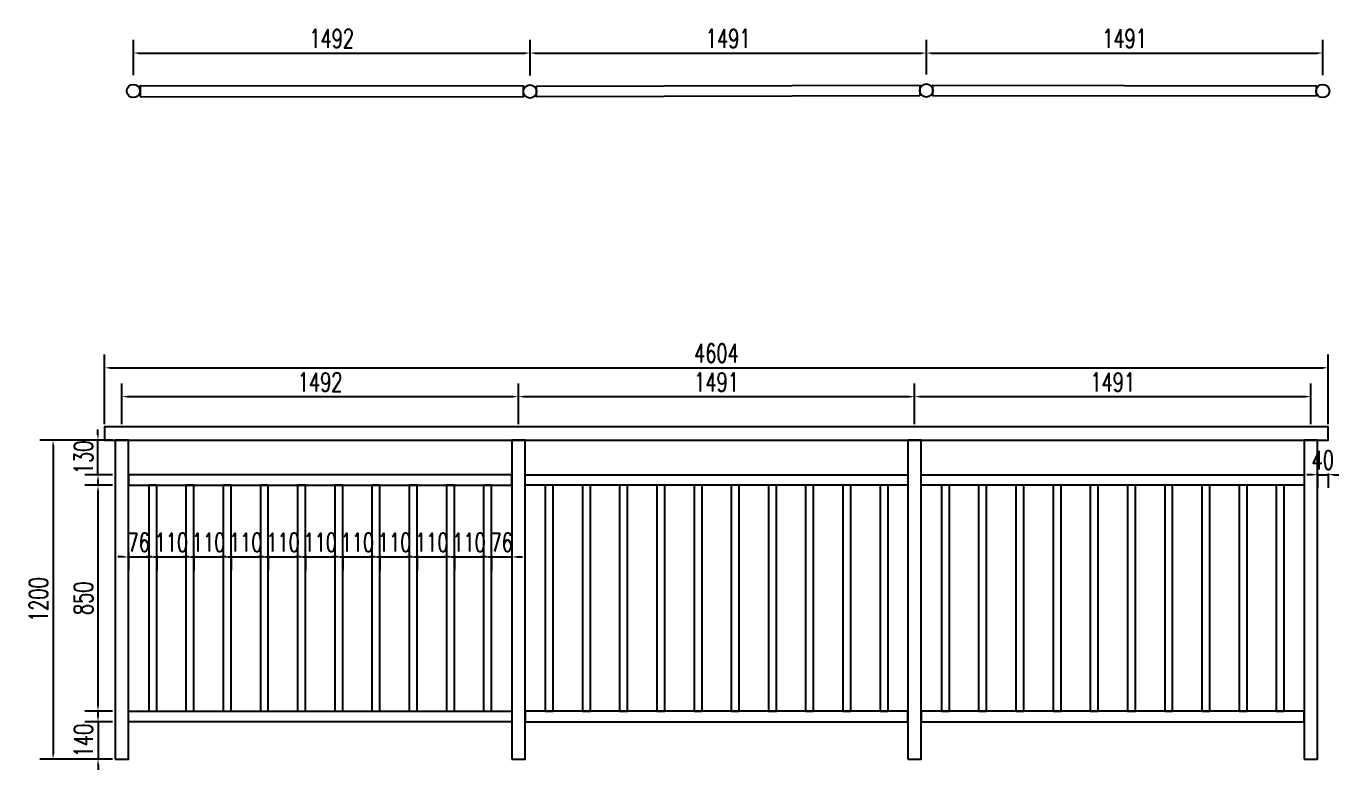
# Model space of a CAD drawing. Header units: millimetres. Extents: x -2430464 to 225692, y -180 to 1805330.
# Drawn here: x -1475407 to -1470468, y 608733 to 611530 of the extents above; entities that cross this region are included whole.
import ezdxf

# ---------------------------------------------------------------- set-up
doc = ezdxf.new("R2010")
doc.units = ezdxf.units.MM
doc.header["$LTSCALE"] = 1000
doc.layers.get('0').update_dxf_attribs({"linetype": 'CONTINUOUS'})
doc.layers.get('DEFPOINTS').update_dxf_attribs({"linetype": 'CONTINUOUS'})
for name, color, linetype in [('W-PLASTIC_RAILINGS塑木栏杆', 6, 'CONTINUOUS'), ('W-WOOD_FLOOR木地板', 30, 'CONTINUOUS'), ('景-通用-文字', 7, 'CONTINUOUS')]:
    doc.layers.add(name, color=color, linetype=linetype)
doc.styles.add('STANDARD_T3', font='simplex.shx', dxfattribs={"width": 0.7, "bigfont": 'gbcbig.shx'})
doc.dimstyles.new('W&&20', dxfattribs={"dimtxt": 70, "dimasz": 20, "dimexe": 50, "dimexo": 60, "dimgap": 20, "dimtad": 1, "dimdec": 0, "dimzin": 0, "dimdsep": 46, "dimtxsty": 'STANDARD_T3', "dimcen": 0.09, "dimclrd": 1, "dimclre": 1, "dimclrt": 7, "dimazin": 2, "dimtfac": 1, "dimtdec": 0, "dimtix": 1, "dimtmove": 2, "dimatfit": 3, "dimfxl": 0, "dimtolj": 1, "dimtzin": 0, "dimarcsym": 0})

# ---------------------------------------------------------------- blocks, each defined once
blk = doc.blocks.new('*D1484')
at = {"layer": 'DEFPOINTS', "color": 0, "transparency": 16777216}
for p in [(-1475112.2, 609973.4), (-1475306.2, 608773.4), (-1475072.2, 608773.4)]:
    blk.add_point(p, dxfattribs=at)
at = {"layer": 'W-WOOD_FLOOR木地板', "color": 1, "lineweight": -2, "transparency": 16777216}
for p, q in [((-1475172.2, 609973.4), (-1475356.2, 609973.4)), ((-1475306.2, 609953.4), (-1475306.2, 608793.4)), ((-1475132.2, 608773.4), (-1475356.2, 608773.4))]:
    blk.add_line(p, q, dxfattribs=at)
at = {"layer": 'W-WOOD_FLOOR木地板', "color": 1, "transparency": 16777216}
for points in [[(-1475309.5, 609953.4), (-1475302.9, 609953.4), (-1475306.2, 609973.4)], [(-1475309.5, 608793.4), (-1475302.9, 608793.4), (-1475306.2, 608773.4)]]:
    blk.add_solid(points, dxfattribs=at)
at = {"layer": 'W-WOOD_FLOOR木地板', "color": 7, "transparency": 16777216, "insert": (-1475361.2, 609373.4), "char_height": 70, "attachment_point": 5, "rotation": 90, "style": 'STANDARD_T3'}
blk.add_mtext('\\A1;1200', dxfattribs=at)
blk = doc.blocks.new('*D1471')
at = {"layer": 'DEFPOINTS', "color": 0, "transparency": 16777216}
for p in [(-1475022.2, 609803.4), (-1475137.2, 608953.4), (-1475022.2, 608953.4)]:
    blk.add_point(p, dxfattribs=at)
at = {"layer": 'W-WOOD_FLOOR木地板', "color": 1, "lineweight": -2, "transparency": 16777216}
for p, q in [((-1475082.2, 609803.4), (-1475187.2, 609803.4)), ((-1475137.2, 609783.4), (-1475137.2, 608973.4)), ((-1475082.2, 608953.4), (-1475187.2, 608953.4))]:
    blk.add_line(p, q, dxfattribs=at)
at = {"layer": 'W-WOOD_FLOOR木地板', "color": 1, "transparency": 16777216}
for points in [[(-1475140.5, 609783.4), (-1475133.9, 609783.4), (-1475137.2, 609803.4)], [(-1475140.5, 608973.4), (-1475133.9, 608973.4), (-1475137.2, 608953.4)]]:
    blk.add_solid(points, dxfattribs=at)
at = {"layer": 'W-WOOD_FLOOR木地板', "color": 7, "transparency": 16777216, "insert": (-1475192.2, 609378.4), "char_height": 70, "attachment_point": 5, "rotation": 90, "style": 'STANDARD_T3'}
blk.add_mtext('\\A1;850', dxfattribs=at)
blk = doc.blocks.new('*D1472')
at = {"layer": 'DEFPOINTS', "color": 0, "transparency": 16777216}
for p in [(-1475137.2, 609973.4), (-1475022.2, 609973.4), (-1475022.2, 609843.4)]:
    blk.add_point(p, dxfattribs=at)
at = {"layer": 'W-WOOD_FLOOR木地板', "color": 1, "lineweight": -2, "transparency": 16777216}
for p, q in [((-1475137.2, 609993.4), (-1475137.2, 610013.4)), ((-1475082.2, 609973.4), (-1475187.2, 609973.4)), ((-1475137.2, 609843.4), (-1475137.2, 609973.4)), ((-1475082.2, 609843.4), (-1475187.2, 609843.4)), ((-1475137.2, 609823.4), (-1475137.2, 609803.4))]:
    blk.add_line(p, q, dxfattribs=at)
at = {"layer": 'W-WOOD_FLOOR木地板', "color": 1, "transparency": 16777216}
for points in [[(-1475140.5, 609993.4), (-1475133.9, 609993.4), (-1475137.2, 609973.4)], [(-1475140.5, 609823.4), (-1475133.9, 609823.4), (-1475137.2, 609843.4)]]:
    blk.add_solid(points, dxfattribs=at)
at = {"layer": 'W-WOOD_FLOOR木地板', "color": 7, "transparency": 16777216, "insert": (-1475192.2, 609908.4), "char_height": 70, "attachment_point": 5, "rotation": 90, "style": 'STANDARD_T3'}
blk.add_mtext('\\A1;130', dxfattribs=at)
blk = doc.blocks.new('*D1485')
at = {"layer": 'DEFPOINTS', "color": 0, "transparency": 16777216}
for p in [(-1475022.2, 608913.4), (-1475137.1, 608773.4), (-1475022.2, 608773.4)]:
    blk.add_point(p, dxfattribs=at)
at = {"layer": 'W-WOOD_FLOOR木地板', "color": 1, "lineweight": -2, "transparency": 16777216}
for p, q in [((-1475137.1, 608933.4), (-1475137.1, 608953.4)), ((-1475082.2, 608913.4), (-1475187.1, 608913.4)), ((-1475137.1, 608913.4), (-1475137.1, 608773.4)), ((-1475082.2, 608773.4), (-1475187.1, 608773.4)), ((-1475137.1, 608753.4), (-1475137.1, 608733.4))]:
    blk.add_line(p, q, dxfattribs=at)
at = {"layer": 'W-WOOD_FLOOR木地板', "color": 1, "transparency": 16777216}
for points in [[(-1475140.5, 608933.4), (-1475133.8, 608933.4), (-1475137.1, 608913.4)], [(-1475140.5, 608753.4), (-1475133.8, 608753.4), (-1475137.1, 608773.4)]]:
    blk.add_solid(points, dxfattribs=at)
at = {"layer": 'W-WOOD_FLOOR木地板', "color": 7, "transparency": 16777216, "insert": (-1475192.1, 608843.4), "char_height": 70, "attachment_point": 5, "rotation": 90, "style": 'STANDARD_T3'}
blk.add_mtext('\\A1;140', dxfattribs=at)
blk = doc.blocks.new('*D1486')
at = {"layer": 'DEFPOINTS', "color": 0, "transparency": 16777216}
for p in [(-1473555.2, 610136.9), (-1475047.2, 609973.4), (-1473555.2, 609973.4)]:
    blk.add_point(p, dxfattribs=at)
at = {"layer": 'W-WOOD_FLOOR木地板', "color": 1, "lineweight": -2, "transparency": 16777216}
for p, q in [((-1475047.2, 610033.4), (-1475047.2, 610186.9)), ((-1473555.2, 610033.4), (-1473555.2, 610186.9)), ((-1475027.2, 610136.9), (-1473575.2, 610136.9))]:
    blk.add_line(p, q, dxfattribs=at)
at = {"layer": 'W-WOOD_FLOOR木地板', "color": 1, "transparency": 16777216}
for points in [[(-1475027.2, 610140.2), (-1475027.2, 610133.6), (-1475047.2, 610136.9)], [(-1473575.2, 610140.2), (-1473575.2, 610133.6), (-1473555.2, 610136.9)]]:
    blk.add_solid(points, dxfattribs=at)
at = {"layer": 'W-WOOD_FLOOR木地板', "color": 7, "transparency": 16777216, "insert": (-1474301.2, 610191.9), "char_height": 70, "attachment_point": 5, "style": 'STANDARD_T3'}
blk.add_mtext('\\A1;1492', dxfattribs=at)
blk = doc.blocks.new('*D1487')
at = {"layer": 'DEFPOINTS', "color": 0, "transparency": 16777216}
for p in [(-1472064.2, 610136.9), (-1473555.2, 609973.4), (-1472064.2, 609973.4)]:
    blk.add_point(p, dxfattribs=at)
at = {"layer": 'W-WOOD_FLOOR木地板', "color": 1, "lineweight": -2, "transparency": 16777216}
for p, q in [((-1473555.2, 610033.4), (-1473555.2, 610186.9)), ((-1472064.2, 610033.4), (-1472064.2, 610186.9)), ((-1473535.2, 610136.9), (-1472084.2, 610136.9))]:
    blk.add_line(p, q, dxfattribs=at)
at = {"layer": 'W-WOOD_FLOOR木地板', "color": 1, "transparency": 16777216}
for points in [[(-1473535.2, 610140.2), (-1473535.2, 610133.6), (-1473555.2, 610136.9)], [(-1472084.2, 610140.2), (-1472084.2, 610133.6), (-1472064.2, 610136.9)]]:
    blk.add_solid(points, dxfattribs=at)
at = {"layer": 'W-WOOD_FLOOR木地板', "color": 7, "transparency": 16777216, "insert": (-1472809.7, 610191.9), "char_height": 70, "attachment_point": 5, "style": 'STANDARD_T3'}
blk.add_mtext('\\A1;1491', dxfattribs=at)
blk = doc.blocks.new('*D1488')
at = {"layer": 'DEFPOINTS', "color": 0, "transparency": 16777216}
for p in [(-1470573.2, 610136.9), (-1472064.2, 609973.4), (-1470573.2, 609973.4)]:
    blk.add_point(p, dxfattribs=at)
at = {"layer": 'W-WOOD_FLOOR木地板', "color": 1, "lineweight": -2, "transparency": 16777216}
for p, q in [((-1472064.2, 610033.4), (-1472064.2, 610186.9)), ((-1470573.2, 610033.4), (-1470573.2, 610186.9)), ((-1472044.2, 610136.9), (-1470593.2, 610136.9))]:
    blk.add_line(p, q, dxfattribs=at)
at = {"layer": 'W-WOOD_FLOOR木地板', "color": 1, "transparency": 16777216}
for points in [[(-1472044.2, 610140.2), (-1472044.2, 610133.6), (-1472064.2, 610136.9)], [(-1470593.2, 610140.2), (-1470593.2, 610133.6), (-1470573.2, 610136.9)]]:
    blk.add_solid(points, dxfattribs=at)
at = {"layer": 'W-WOOD_FLOOR木地板', "color": 7, "transparency": 16777216, "insert": (-1471318.7, 610191.9), "char_height": 70, "attachment_point": 5, "style": 'STANDARD_T3'}
blk.add_mtext('\\A1;1491', dxfattribs=at)
blk = doc.blocks.new('*U1467')
at = {"layer": 'W-PLASTIC_RAILINGS塑木栏杆'}
blk.add_lwpolyline([(-15, -420), (15, -420), (15, 430), (-15, 430)], close=True, dxfattribs=at)
blk = doc.blocks.new('*U1468')
at = {"layer": 'W-PLASTIC_RAILINGS塑木栏杆', "color": 0, "linetype": 'ByBlock', "lineweight": -2, "transparency": 16777216}
for p in [(0, 0), (140, 0), (280, 0), (420, 0), (560, 0), (700, 0), (840, 0), (980, 0), (1120, 0), (1260, 0)]:
    blk.add_blockref('*U1467', p, dxfattribs=at)
blk = doc.blocks.new('*D1473')
at = {"layer": 'DEFPOINTS', "color": 0, "transparency": 16777216}
for p in [(-1475022.2, 609610.9), (-1474946.2, 609610.9), (-1474946.2, 609533.9)]:
    blk.add_point(p, dxfattribs=at)
at = {"layer": 'W-WOOD_FLOOR木地板', "color": 1, "lineweight": -2, "transparency": 16777216}
for p, q in [((-1475042.2, 609533.9), (-1475062.2, 609533.9)), ((-1475022.2, 609550.9), (-1475022.2, 609483.9)), ((-1475022.2, 609533.9), (-1474946.2, 609533.9)), ((-1474946.2, 609550.9), (-1474946.2, 609483.9)), ((-1474926.2, 609533.9), (-1474906.2, 609533.9))]:
    blk.add_line(p, q, dxfattribs=at)
at = {"layer": 'W-WOOD_FLOOR木地板', "color": 1, "transparency": 16777216}
for points in [[(-1475042.2, 609537.2), (-1475042.2, 609530.6), (-1475022.2, 609533.9)], [(-1474926.2, 609537.2), (-1474926.2, 609530.6), (-1474946.2, 609533.9)]]:
    blk.add_solid(points, dxfattribs=at)
at = {"layer": 'W-WOOD_FLOOR木地板', "color": 7, "transparency": 16777216, "insert": (-1474984.2, 609588.9), "char_height": 70, "attachment_point": 5, "style": 'STANDARD_T3'}
blk.add_mtext('\\A1;76', dxfattribs=at)
blk = doc.blocks.new('*D1474')
at = {"layer": 'DEFPOINTS', "color": 0, "transparency": 16777216}
for p in [(-1474076.2, 609657.8), (-1473966.2, 609657.8), (-1473966.2, 609533.9)]:
    blk.add_point(p, dxfattribs=at)
at = {"layer": '景-通用-文字', "color": 1, "lineweight": -2, "transparency": 16777216}
for p, q in [((-1474096.2, 609533.9), (-1474116.2, 609533.9)), ((-1474076.2, 609538.9), (-1474076.2, 609483.9)), ((-1474076.2, 609533.9), (-1473966.2, 609533.9)), ((-1473966.2, 609538.9), (-1473966.2, 609483.9)), ((-1473946.2, 609533.9), (-1473926.2, 609533.9))]:
    blk.add_line(p, q, dxfattribs=at)
at = {"layer": '景-通用-文字', "color": 1, "transparency": 16777216}
for points in [[(-1474096.2, 609537.2), (-1474096.2, 609530.6), (-1474076.2, 609533.9)], [(-1473946.2, 609537.2), (-1473946.2, 609530.6), (-1473966.2, 609533.9)]]:
    blk.add_solid(points, dxfattribs=at)
at = {"layer": '景-通用-文字', "color": 7, "transparency": 16777216, "insert": (-1474021.2, 609588.9), "char_height": 70, "attachment_point": 5, "style": 'STANDARD_T3'}
blk.add_mtext('\\A1;110', dxfattribs=at)
blk = doc.blocks.new('*D1475')
at = {"layer": 'DEFPOINTS', "color": 0, "transparency": 16777216}
for p in [(-1473796.2, 609657.8), (-1473686.2, 609657.8), (-1473686.2, 609533.9)]:
    blk.add_point(p, dxfattribs=at)
at = {"layer": '景-通用-文字', "color": 1, "lineweight": -2, "transparency": 16777216}
for p, q in [((-1473816.2, 609533.9), (-1473836.2, 609533.9)), ((-1473796.2, 609538.9), (-1473796.2, 609483.9)), ((-1473796.2, 609533.9), (-1473686.2, 609533.9)), ((-1473686.2, 609538.9), (-1473686.2, 609483.9)), ((-1473666.2, 609533.9), (-1473646.2, 609533.9))]:
    blk.add_line(p, q, dxfattribs=at)
at = {"layer": '景-通用-文字', "color": 1, "transparency": 16777216}
for points in [[(-1473816.2, 609537.2), (-1473816.2, 609530.6), (-1473796.2, 609533.9)], [(-1473666.2, 609537.2), (-1473666.2, 609530.6), (-1473686.2, 609533.9)]]:
    blk.add_solid(points, dxfattribs=at)
at = {"layer": '景-通用-文字', "color": 7, "transparency": 16777216, "insert": (-1473741.2, 609588.9), "char_height": 70, "attachment_point": 5, "style": 'STANDARD_T3'}
blk.add_mtext('\\A1;110', dxfattribs=at)
blk = doc.blocks.new('*D1476')
at = {"layer": 'DEFPOINTS', "color": 0, "transparency": 16777216}
for p in [(-1473656.2, 609657.8), (-1473580.2, 609657.8), (-1473580.2, 609533.9)]:
    blk.add_point(p, dxfattribs=at)
at = {"layer": '景-通用-文字', "color": 1, "lineweight": -2, "transparency": 16777216}
for p, q in [((-1473676.2, 609533.9), (-1473696.2, 609533.9)), ((-1473656.2, 609538.9), (-1473656.2, 609483.9)), ((-1473656.2, 609533.9), (-1473580.2, 609533.9)), ((-1473580.2, 609538.9), (-1473580.2, 609483.9)), ((-1473560.2, 609533.9), (-1473540.2, 609533.9))]:
    blk.add_line(p, q, dxfattribs=at)
at = {"layer": '景-通用-文字', "color": 1, "transparency": 16777216}
for points in [[(-1473676.2, 609537.2), (-1473676.2, 609530.6), (-1473656.2, 609533.9)], [(-1473560.2, 609537.2), (-1473560.2, 609530.6), (-1473580.2, 609533.9)]]:
    blk.add_solid(points, dxfattribs=at)
at = {"layer": '景-通用-文字', "color": 7, "transparency": 16777216, "insert": (-1473618.2, 609588.9), "char_height": 70, "attachment_point": 5, "style": 'STANDARD_T3'}
blk.add_mtext('\\A1;76', dxfattribs=at)
blk = doc.blocks.new('*D1477')
at = {"layer": 'DEFPOINTS', "color": 0, "transparency": 16777216}
for p in [(-1473936.2, 609657.8), (-1473826.2, 609657.8), (-1473826.2, 609533.9)]:
    blk.add_point(p, dxfattribs=at)
at = {"layer": '景-通用-文字', "color": 1, "lineweight": -2, "transparency": 16777216}
for p, q in [((-1473956.2, 609533.9), (-1473976.2, 609533.9)), ((-1473936.2, 609538.9), (-1473936.2, 609483.9)), ((-1473936.2, 609533.9), (-1473826.2, 609533.9)), ((-1473826.2, 609538.9), (-1473826.2, 609483.9)), ((-1473806.2, 609533.9), (-1473786.2, 609533.9))]:
    blk.add_line(p, q, dxfattribs=at)
at = {"layer": '景-通用-文字', "color": 1, "transparency": 16777216}
for points in [[(-1473956.2, 609537.2), (-1473956.2, 609530.6), (-1473936.2, 609533.9)], [(-1473806.2, 609537.2), (-1473806.2, 609530.6), (-1473826.2, 609533.9)]]:
    blk.add_solid(points, dxfattribs=at)
at = {"layer": '景-通用-文字', "color": 7, "transparency": 16777216, "insert": (-1473881.2, 609588.9), "char_height": 70, "attachment_point": 5, "style": 'STANDARD_T3'}
blk.add_mtext('\\A1;110', dxfattribs=at)
blk = doc.blocks.new('*D1478')
at = {"layer": 'DEFPOINTS', "color": 0, "transparency": 16777216}
for p in [(-1474216.2, 609657.8), (-1474106.2, 609657.8), (-1474106.2, 609533.9)]:
    blk.add_point(p, dxfattribs=at)
at = {"layer": '景-通用-文字', "color": 1, "lineweight": -2, "transparency": 16777216}
for p, q in [((-1474236.2, 609533.9), (-1474256.2, 609533.9)), ((-1474216.2, 609538.9), (-1474216.2, 609483.9)), ((-1474216.2, 609533.9), (-1474106.2, 609533.9)), ((-1474106.2, 609538.9), (-1474106.2, 609483.9)), ((-1474086.2, 609533.9), (-1474066.2, 609533.9))]:
    blk.add_line(p, q, dxfattribs=at)
at = {"layer": '景-通用-文字', "color": 1, "transparency": 16777216}
for points in [[(-1474236.2, 609537.2), (-1474236.2, 609530.6), (-1474216.2, 609533.9)], [(-1474086.2, 609537.2), (-1474086.2, 609530.6), (-1474106.2, 609533.9)]]:
    blk.add_solid(points, dxfattribs=at)
at = {"layer": '景-通用-文字', "color": 7, "transparency": 16777216, "insert": (-1474161.2, 609588.9), "char_height": 70, "attachment_point": 5, "style": 'STANDARD_T3'}
blk.add_mtext('\\A1;110', dxfattribs=at)
blk = doc.blocks.new('*D1479')
at = {"layer": 'DEFPOINTS', "color": 0, "transparency": 16777216}
for p in [(-1474356.2, 609657.8), (-1474246.2, 609657.8), (-1474246.2, 609533.9)]:
    blk.add_point(p, dxfattribs=at)
at = {"layer": '景-通用-文字', "color": 1, "lineweight": -2, "transparency": 16777216}
for p, q in [((-1474376.2, 609533.9), (-1474396.2, 609533.9)), ((-1474356.2, 609538.9), (-1474356.2, 609483.9)), ((-1474356.2, 609533.9), (-1474246.2, 609533.9)), ((-1474246.2, 609538.9), (-1474246.2, 609483.9)), ((-1474226.2, 609533.9), (-1474206.2, 609533.9))]:
    blk.add_line(p, q, dxfattribs=at)
at = {"layer": '景-通用-文字', "color": 1, "transparency": 16777216}
for points in [[(-1474376.2, 609537.2), (-1474376.2, 609530.6), (-1474356.2, 609533.9)], [(-1474226.2, 609537.2), (-1474226.2, 609530.6), (-1474246.2, 609533.9)]]:
    blk.add_solid(points, dxfattribs=at)
at = {"layer": '景-通用-文字', "color": 7, "transparency": 16777216, "insert": (-1474301.2, 609588.9), "char_height": 70, "attachment_point": 5, "style": 'STANDARD_T3'}
blk.add_mtext('\\A1;110', dxfattribs=at)
blk = doc.blocks.new('*D1480')
at = {"layer": 'DEFPOINTS', "color": 0, "transparency": 16777216}
for p in [(-1474496.2, 609657.8), (-1474386.2, 609657.8), (-1474386.2, 609533.9)]:
    blk.add_point(p, dxfattribs=at)
at = {"layer": '景-通用-文字', "color": 1, "lineweight": -2, "transparency": 16777216}
for p, q in [((-1474516.2, 609533.9), (-1474536.2, 609533.9)), ((-1474496.2, 609538.9), (-1474496.2, 609483.9)), ((-1474496.2, 609533.9), (-1474386.2, 609533.9)), ((-1474386.2, 609538.9), (-1474386.2, 609483.9)), ((-1474366.2, 609533.9), (-1474346.2, 609533.9))]:
    blk.add_line(p, q, dxfattribs=at)
at = {"layer": '景-通用-文字', "color": 1, "transparency": 16777216}
for points in [[(-1474516.2, 609537.2), (-1474516.2, 609530.6), (-1474496.2, 609533.9)], [(-1474366.2, 609537.2), (-1474366.2, 609530.6), (-1474386.2, 609533.9)]]:
    blk.add_solid(points, dxfattribs=at)
at = {"layer": '景-通用-文字', "color": 7, "transparency": 16777216, "insert": (-1474441.2, 609588.9), "char_height": 70, "attachment_point": 5, "style": 'STANDARD_T3'}
blk.add_mtext('\\A1;110', dxfattribs=at)
blk = doc.blocks.new('*D1481')
at = {"layer": 'DEFPOINTS', "color": 0, "transparency": 16777216}
for p in [(-1474636.2, 609657.8), (-1474526.2, 609657.8), (-1474526.2, 609533.9)]:
    blk.add_point(p, dxfattribs=at)
at = {"layer": '景-通用-文字', "color": 1, "lineweight": -2, "transparency": 16777216}
for p, q in [((-1474656.2, 609533.9), (-1474676.2, 609533.9)), ((-1474636.2, 609538.9), (-1474636.2, 609483.9)), ((-1474636.2, 609533.9), (-1474526.2, 609533.9)), ((-1474526.2, 609538.9), (-1474526.2, 609483.9)), ((-1474506.2, 609533.9), (-1474486.2, 609533.9))]:
    blk.add_line(p, q, dxfattribs=at)
at = {"layer": '景-通用-文字', "color": 1, "transparency": 16777216}
for points in [[(-1474656.2, 609537.2), (-1474656.2, 609530.6), (-1474636.2, 609533.9)], [(-1474506.2, 609537.2), (-1474506.2, 609530.6), (-1474526.2, 609533.9)]]:
    blk.add_solid(points, dxfattribs=at)
at = {"layer": '景-通用-文字', "color": 7, "transparency": 16777216, "insert": (-1474581.2, 609588.9), "char_height": 70, "attachment_point": 5, "style": 'STANDARD_T3'}
blk.add_mtext('\\A1;110', dxfattribs=at)
blk = doc.blocks.new('*D1482')
at = {"layer": 'DEFPOINTS', "color": 0, "transparency": 16777216}
for p in [(-1474776.2, 609657.8), (-1474666.2, 609657.8), (-1474666.2, 609533.9)]:
    blk.add_point(p, dxfattribs=at)
at = {"layer": '景-通用-文字', "color": 1, "lineweight": -2, "transparency": 16777216}
for p, q in [((-1474796.2, 609533.9), (-1474816.2, 609533.9)), ((-1474776.2, 609538.9), (-1474776.2, 609483.9)), ((-1474776.2, 609533.9), (-1474666.2, 609533.9)), ((-1474666.2, 609538.9), (-1474666.2, 609483.9)), ((-1474646.2, 609533.9), (-1474626.2, 609533.9))]:
    blk.add_line(p, q, dxfattribs=at)
at = {"layer": '景-通用-文字', "color": 1, "transparency": 16777216}
for points in [[(-1474796.2, 609537.2), (-1474796.2, 609530.6), (-1474776.2, 609533.9)], [(-1474646.2, 609537.2), (-1474646.2, 609530.6), (-1474666.2, 609533.9)]]:
    blk.add_solid(points, dxfattribs=at)
at = {"layer": '景-通用-文字', "color": 7, "transparency": 16777216, "insert": (-1474721.2, 609588.9), "char_height": 70, "attachment_point": 5, "style": 'STANDARD_T3'}
blk.add_mtext('\\A1;110', dxfattribs=at)
blk = doc.blocks.new('*D1483')
at = {"layer": 'DEFPOINTS', "color": 0, "transparency": 16777216}
for p in [(-1474916.2, 609657.8), (-1474806.2, 609657.8), (-1474806.2, 609533.9)]:
    blk.add_point(p, dxfattribs=at)
at = {"layer": '景-通用-文字', "color": 1, "lineweight": -2, "transparency": 16777216}
for p, q in [((-1474936.2, 609533.9), (-1474956.2, 609533.9)), ((-1474916.2, 609538.9), (-1474916.2, 609483.9)), ((-1474916.2, 609533.9), (-1474806.2, 609533.9)), ((-1474806.2, 609538.9), (-1474806.2, 609483.9)), ((-1474786.2, 609533.9), (-1474766.2, 609533.9))]:
    blk.add_line(p, q, dxfattribs=at)
at = {"layer": '景-通用-文字', "color": 1, "transparency": 16777216}
for points in [[(-1474936.2, 609537.2), (-1474936.2, 609530.6), (-1474916.2, 609533.9)], [(-1474786.2, 609537.2), (-1474786.2, 609530.6), (-1474806.2, 609533.9)]]:
    blk.add_solid(points, dxfattribs=at)
at = {"layer": '景-通用-文字', "color": 7, "transparency": 16777216, "insert": (-1474861.2, 609588.9), "char_height": 70, "attachment_point": 5, "style": 'STANDARD_T3'}
blk.add_mtext('\\A1;110', dxfattribs=at)
blk = doc.blocks.new('*U1469')
at = {"layer": 'W-PLASTIC_RAILINGS塑木栏杆'}
blk.add_lwpolyline([(-15, -420), (15, -420), (15, 430), (-15, 430)], close=True, dxfattribs=at)
blk = doc.blocks.new('*U1470')
at = {"layer": 'W-PLASTIC_RAILINGS塑木栏杆', "color": 0, "linetype": 'ByBlock', "lineweight": -2, "transparency": 16777216}
for p in [(0, 0), (140, 0), (280, 0), (420, 0), (560, 0), (700, 0), (840, 0), (980, 0), (1120, 0), (1260, 0)]:
    blk.add_blockref('*U1469', p, dxfattribs=at)
blk = doc.blocks.new('*U1465')
at = {"layer": 'W-PLASTIC_RAILINGS塑木栏杆'}
blk.add_lwpolyline([(-15, -420), (15, -420), (15, 430), (-15, 430)], close=True, dxfattribs=at)
blk = doc.blocks.new('*U1466')
at = {"layer": 'W-PLASTIC_RAILINGS塑木栏杆', "color": 0, "linetype": 'ByBlock', "lineweight": -2, "transparency": 16777216}
for p in [(0, 0), (140, 0), (280, 0), (420, 0), (560, 0), (700, 0), (840, 0), (980, 0), (1120, 0), (1260, 0)]:
    blk.add_blockref('*U1465', p, dxfattribs=at)
blk = doc.blocks.new('*D2144')
at = {"color": 1, "lineweight": -2, "transparency": 16777216}
for p, q in [((-1470568.2, 609843.4), (-1470588.2, 609843.4)), ((-1470548.2, 609848.4), (-1470548.2, 609793.4)), ((-1470548.2, 609843.4), (-1470508.2, 609843.4)), ((-1470508.2, 609848.4), (-1470508.2, 609793.4)), ((-1470488.2, 609843.4), (-1470468.2, 609843.4))]:
    blk.add_line(p, q, dxfattribs=at)
at = {"color": 1, "transparency": 16777216}
for points in [[(-1470568.2, 609846.7), (-1470568.2, 609840.1), (-1470548.2, 609843.4)], [(-1470488.2, 609846.7), (-1470488.2, 609840.1), (-1470508.2, 609843.4)]]:
    blk.add_solid(points, dxfattribs=at)
at = {"layer": 'DEFPOINTS', "color": 0, "transparency": 16777216}
for p in [(-1470548.2, 609973.4), (-1470508.2, 609973.4), (-1470508.2, 609843.4)]:
    blk.add_point(p, dxfattribs=at)
at = {"color": 7, "transparency": 16777216, "insert": (-1470528.2, 609898.4), "char_height": 70, "attachment_point": 5, "style": 'STANDARD_T3'}
blk.add_mtext('\\A1;40', dxfattribs=at)
blk = doc.blocks.new('*D2147')
at = {"layer": 'DEFPOINTS', "color": 0, "transparency": 16777216}
for p in [(-1470508.2, 610245.4), (-1475112.2, 609973.4), (-1470508.2, 609973.4)]:
    blk.add_point(p, dxfattribs=at)
at = {"layer": 'W-WOOD_FLOOR木地板', "color": 1, "lineweight": -2, "transparency": 16777216}
for p, q in [((-1475112.2, 610033.4), (-1475112.2, 610295.4)), ((-1470508.2, 610033.4), (-1470508.2, 610295.4)), ((-1475092.2, 610245.4), (-1470528.2, 610245.4))]:
    blk.add_line(p, q, dxfattribs=at)
at = {"layer": 'W-WOOD_FLOOR木地板', "color": 1, "transparency": 16777216}
for points in [[(-1475092.2, 610248.7), (-1475092.2, 610242.1), (-1475112.2, 610245.4)], [(-1470528.2, 610248.7), (-1470528.2, 610242.1), (-1470508.2, 610245.4)]]:
    blk.add_solid(points, dxfattribs=at)
at = {"layer": 'W-WOOD_FLOOR木地板', "color": 7, "transparency": 16777216, "insert": (-1472810.2, 610300.4), "char_height": 70, "attachment_point": 5, "style": 'STANDARD_T3'}
blk.add_mtext('\\A1;4604', dxfattribs=at)
blk = doc.blocks.new('*D2332')
at = {"color": 1, "lineweight": -2, "transparency": 16777216}
for p, q in [((-1475004, 611346.7), (-1475004, 611479.4)), ((-1473511.5, 611344.8), (-1473511.5, 611479.4)), ((-1474984, 611429.4), (-1473531.5, 611429.4))]:
    blk.add_line(p, q, dxfattribs=at)
at = {"color": 1, "transparency": 16777216}
for points in [[(-1474984, 611432.7), (-1474984, 611426), (-1475004, 611429.4)], [(-1473531.5, 611432.7), (-1473531.5, 611426), (-1473511.5, 611429.4)]]:
    blk.add_solid(points, dxfattribs=at)
at = {"layer": 'DEFPOINTS', "color": 0, "transparency": 16777216}
for p in [(-1473511.5, 611429.4), (-1475004, 611286.7), (-1473511.5, 611284.8)]:
    blk.add_point(p, dxfattribs=at)
at = {"color": 7, "transparency": 16777216, "insert": (-1474257.8, 611484.4), "char_height": 70, "attachment_point": 5, "style": 'STANDARD_T3'}
blk.add_mtext('\\A1;1492', dxfattribs=at)
blk = doc.blocks.new('*D2333')
at = {"color": 1, "lineweight": -2, "transparency": 16777216}
for p, q in [((-1473511.5, 611344.8), (-1473511.5, 611479.4)), ((-1472020.1, 611348.6), (-1472020.1, 611479.4)), ((-1473491.5, 611429.4), (-1472040.1, 611429.4))]:
    blk.add_line(p, q, dxfattribs=at)
at = {"color": 1, "transparency": 16777216}
for points in [[(-1473491.5, 611432.7), (-1473491.5, 611426), (-1473511.5, 611429.4)], [(-1472040.1, 611432.7), (-1472040.1, 611426), (-1472020.1, 611429.4)]]:
    blk.add_solid(points, dxfattribs=at)
at = {"layer": 'DEFPOINTS', "color": 0, "transparency": 16777216}
for p in [(-1472020.1, 611429.4), (-1473511.5, 611284.8), (-1472020.1, 611288.6)]:
    blk.add_point(p, dxfattribs=at)
at = {"color": 7, "transparency": 16777216, "insert": (-1472765.8, 611484.4), "char_height": 70, "attachment_point": 5, "style": 'STANDARD_T3'}
blk.add_mtext('\\A1;1491', dxfattribs=at)
blk = doc.blocks.new('*D2334')
at = {"color": 1, "lineweight": -2, "transparency": 16777216}
for p, q in [((-1472020.1, 611348.6), (-1472020.1, 611479.4)), ((-1470528.6, 611346.7), (-1470528.6, 611479.4)), ((-1472000.1, 611429.4), (-1470548.6, 611429.4))]:
    blk.add_line(p, q, dxfattribs=at)
at = {"color": 1, "transparency": 16777216}
for points in [[(-1472000.1, 611432.7), (-1472000.1, 611426), (-1472020.1, 611429.4)], [(-1470548.6, 611432.7), (-1470548.6, 611426), (-1470528.6, 611429.4)]]:
    blk.add_solid(points, dxfattribs=at)
at = {"layer": 'DEFPOINTS', "color": 0, "transparency": 16777216}
for p in [(-1470528.6, 611429.4), (-1472020.1, 611288.6), (-1470528.6, 611286.7)]:
    blk.add_point(p, dxfattribs=at)
at = {"color": 7, "transparency": 16777216, "insert": (-1471274.3, 611484.4), "char_height": 70, "attachment_point": 5, "style": 'STANDARD_T3'}
blk.add_mtext('\\A1;1491', dxfattribs=at)

msp = doc.modelspace()

# ---------------------------------------------------------------- linework, layer by layer
at = {"layer": 'W-PLASTIC_RAILINGS塑木栏杆'}
for points in [[(-1474979.06, 611266.65), (-1473536.56, 611264.81), (-1473536.51, 611304.81), (-1474979.01, 611306.65)], [(-1472045.11, 611268.61), (-1473486.56, 611264.75), (-1473486.51, 611304.75), (-1472045.06, 611308.61)], [(-1470553.61, 611266.71), (-1471995.11, 611268.54), (-1471995.06, 611308.54), (-1470553.56, 611306.71)], [(-1475112.2, 609973.41), (-1470508.2, 609973.41), (-1470508.2, 610023.41), (-1475112.2, 610023.41)], [(-1475072.2, 608773.41), (-1475022.2, 608773.41), (-1475022.2, 609973.41), (-1475072.2, 609973.41)], [(-1473580.2, 608773.41), (-1473530.2, 608773.41), (-1473530.2, 609973.41), (-1473580.2, 609973.41)], [(-1472089.2, 608773.41), (-1472039.2, 608773.41), (-1472039.2, 609973.41), (-1472089.2, 609973.41)], [(-1470598.2, 608773.41), (-1470548.2, 608773.41), (-1470548.2, 609973.41), (-1470598.2, 609973.41)], [(-1475022.2, 609803.41), (-1473580.2, 609803.41), (-1473580.2, 609843.41), (-1475022.2, 609843.41)], [(-1472089.2, 609803.41), (-1473530.2, 609803.41), (-1473530.2, 609843.41), (-1472089.2, 609843.41)], [(-1470598.2, 609803.41), (-1472039.2, 609803.41), (-1472039.2, 609843.41), (-1470598.2, 609843.41)], [(-1475022.2, 608953.41), (-1473580.2, 608953.41), (-1473580.2, 608913.41), (-1475022.2, 608913.41)], [(-1472089.2, 608953.41), (-1473530.2, 608953.41), (-1473530.2, 608913.41), (-1472089.2, 608913.41)], [(-1470598.2, 608953.41), (-1472039.2, 608953.41), (-1472039.2, 608913.41), (-1470598.2, 608913.41)]]:
    msp.add_lwpolyline(points, close=True, dxfattribs=at)
for centre in [(-1475004.04, 611286.68), (-1473511.54, 611284.78), (-1472020.09, 611288.57), (-1470528.59, 611286.68)]:
    msp.add_circle(centre, 25, dxfattribs=at)

# ---------------------------------------------------------------- block references
for name, p in [('*U1468', (-1474931.2, 609373.41)), ('*U1470', (-1473439.2, 609373.41)), ('*U1466', (-1471948.2, 609373.41))]:
    msp.add_blockref(name, p, dxfattribs=at)

# ---------------------------------------------------------------- dimensions: what is measured, and where the dimension line sits
for base, p1, p2, picture, middle in [((-1473511.5381, 611429.3751), (-1475004.0369, 611286.678), (-1473511.5381, 611284.7813), '*D2332', (-1474257.7875, 611484.3751)), ((-1472020.09, 611429.38), (-1473511.54, 611284.78), (-1472020.09, 611288.57), '*D2333', (-1472765.81, 611484.38)), ((-1470528.5892, 611429.3751), (-1472020.088, 611288.5747), (-1470528.5892, 611286.678), '*D2334', (-1471274.3386, 611484.3751))]:
    dim = msp.add_linear_dim(base=base, p1=p1, p2=p2, dimstyle='W&&20')
    dim.commit()
    dim.dimension.update_dxf_attribs({"geometry": picture, "text_midpoint": middle})
at = {"color": 1}
dim = msp.add_linear_dim(base=(-1470508.2, 609843.41), p1=(-1470548.2, 609973.41), p2=(-1470508.2, 609973.41), dimstyle='W&&20', override={"dimfxl": 5, "dimfxlon": 1, "dimarcsym": 2}, dxfattribs=at)
dim.commit()
dim.dimension.update_dxf_attribs({"geometry": '*D2144', "text_midpoint": (-1470528.2, 609898.41)})
at = {"layer": 'W-WOOD_FLOOR木地板'}
for base, p1, p2, picture, middle in [((-1470508.2, 610245.41), (-1475112.2, 609973.41), (-1470508.2, 609973.41), '*D2147', (-1472810.2, 610300.41)), ((-1473555.2, 610136.91), (-1475047.2, 609973.41), (-1473555.2, 609973.41), '*D1486', (-1474301.2, 610191.91)), ((-1472064.2, 610136.91), (-1473555.2, 609973.41), (-1472064.2, 609973.41), '*D1487', (-1472809.7, 610191.91)), ((-1470573.2, 610136.91), (-1472064.2, 609973.41), (-1470573.2, 609973.41), '*D1488', (-1471318.7, 610191.91)), ((-1474946.2, 609533.91), (-1475022.2, 609610.91), (-1474946.2, 609610.91), '*D1473', (-1474984.2, 609588.91))]:
    dim = msp.add_linear_dim(base=base, p1=p1, p2=p2, dimstyle='W&&20', dxfattribs=at)
    dim.commit()
    dim.dimension.update_dxf_attribs({"geometry": picture, "text_midpoint": middle})
for base, p1, p2, picture, middle in [((-1475137.2, 609973.41), (-1475022.2, 609843.41), (-1475022.2, 609973.41), '*D1472', (-1475192.2, 609908.41)), ((-1475306.2, 608773.41), (-1475112.2, 609973.41), (-1475072.2, 608773.41), '*D1484', (-1475361.2, 609373.41)), ((-1475137.2, 608953.41), (-1475022.2, 609803.41), (-1475022.2, 608953.41), '*D1471', (-1475192.2, 609378.41)), ((-1475137.14, 608773.41), (-1475022.2, 608913.41), (-1475022.2, 608773.41), '*D1485', (-1475192.14, 608843.41))]:
    dim = msp.add_linear_dim(base=base, p1=p1, p2=p2, angle=90, dimstyle='W&&20', dxfattribs=at)
    dim.commit()
    dim.dimension.update_dxf_attribs({"geometry": picture, "text_midpoint": middle})
at = {"layer": '景-通用-文字', "color": 3}
for base, p1, p2, picture, middle in [((-1474806.2, 609533.91), (-1474916.2, 609657.83), (-1474806.2, 609657.83), '*D1483', (-1474861.2, 609588.91)), ((-1474666.2, 609533.91), (-1474776.2, 609657.83), (-1474666.2, 609657.83), '*D1482', (-1474721.2, 609588.91)), ((-1474526.2, 609533.91), (-1474636.2, 609657.83), (-1474526.2, 609657.83), '*D1481', (-1474581.2, 609588.91)), ((-1474386.2, 609533.91), (-1474496.2, 609657.83), (-1474386.2, 609657.83), '*D1480', (-1474441.2, 609588.91)), ((-1474246.2, 609533.91), (-1474356.2, 609657.83), (-1474246.2, 609657.83), '*D1479', (-1474301.2, 609588.91)), ((-1474106.2, 609533.91), (-1474216.2, 609657.83), (-1474106.2, 609657.83), '*D1478', (-1474161.2, 609588.91)), ((-1473966.2, 609533.91), (-1474076.2, 609657.83), (-1473966.2, 609657.83), '*D1474', (-1474021.2, 609588.91)), ((-1473826.2, 609533.91), (-1473936.2, 609657.83), (-1473826.2, 609657.83), '*D1477', (-1473881.2, 609588.91)), ((-1473686.2, 609533.91), (-1473796.2, 609657.83), (-1473686.2, 609657.83), '*D1475', (-1473741.2, 609588.91)), ((-1473580.2, 609533.91), (-1473656.2, 609657.83), (-1473580.2, 609657.83), '*D1476', (-1473618.2, 609588.91))]:
    dim = msp.add_linear_dim(base=base, p1=p1, p2=p2, dimstyle='W&&20', override={"dimfxl": 5, "dimfxlon": 1, "dimarcsym": 2}, dxfattribs=at)
    dim.commit()
    dim.dimension.update_dxf_attribs({"geometry": picture, "text_midpoint": middle})

doc.saveas('drawing.dxf')
